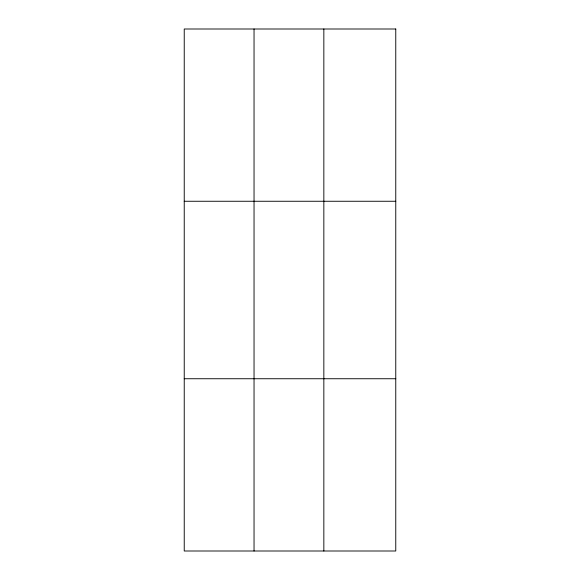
<?xml version="1.0" encoding="UTF-8"?>
<svg xmlns="http://www.w3.org/2000/svg" width="580" height="580" viewBox="0 0 580 580"><rect width="100%" height="100%" fill="white"/><g stroke="black" fill="none" stroke-linecap="round" stroke-linejoin="round"><path stroke-width="0.87" d="M254.04 29L254.04 551M323.843 29L323.843 551M184.237 201.26L395.763 201.26M184.237 378.74L395.763 378.74M395.763 29L395.763 551L184.237 551L184.237 29L395.763 29"/></g></svg>
